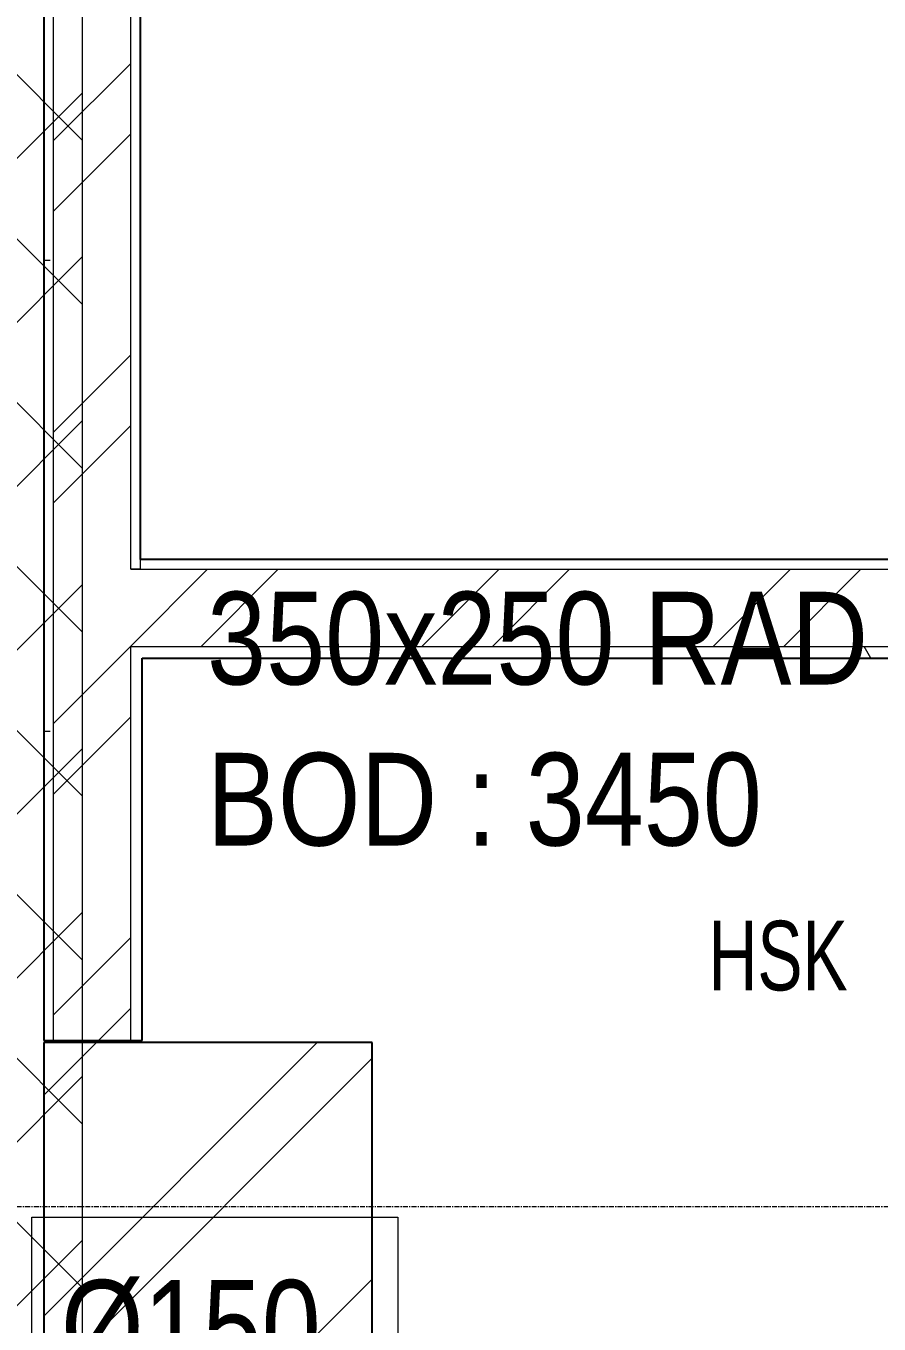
# Model space of a CAD drawing. Header units: inches. Extents: x -83664 to 20107, y -47222 to 19398.
# Drawn here: x -27444 to -25235, y -10068 to -6708 of the extents above; entities that cross this region are included whole.
import ezdxf

# ---------------------------------------------------------------- set-up
doc = ezdxf.new("R2010")
doc.units = ezdxf.units.IN
doc.header["$MEASUREMENT"] = 0
doc.linetypes.add('Grid Line', pattern=[22.225, 12.7, -3.175, 3.175, -3.175])
doc.layers.add('A-DETL', color=7, linetype='Continuous', lineweight=18, true_color=0x00a600)
doc.layers.add('FF ROOM TAG_dwg', color=7, linetype='Continuous', lineweight=9, true_color=0x767676)
for name, color, linetype, lineweight in [('A-DETL-GENF', 7, 'Continuous', 9), ('A-WALL', 7, 'Continuous', 9), ('A-WALL-PATT', 7, 'Continuous', 25), ('G-ANNO-TEXT', 7, 'Continuous', 9), ('M-HVAC-DUCT-IDEN', 7, 'Continuous', 18), ('ROOM TAG', 7, 'Continuous', 9), ('S-GRID', 7, 'Continuous', 9)]:
    doc.layers.add(name, color=color, linetype=linetype, lineweight=lineweight)
doc.styles.add('Arial Narrow_20', font='ARIALN.TTF', dxfattribs={"width": 0.85, "height": 4572})
doc.styles.add('Arial Narrow_21', font='ARIALN.TTF', dxfattribs={"height": 240})
pattern_1 = [(45, (0, 0), (-377.1708, 377.1708), []), (45, (0, 571.5), (-377.1708, 377.1708), [])]
pattern_2 = [(0, (0, 0), (1219.2, 304.8), [50.292, -864.108, 50.292, -864.108, -4876.8]), (0, (0, 0), (1219.2, 304.8), [-1828.8, 50.292, -1778.508, 50.292, -864.108, -2133.6]), (0, (0, 0), (1219.2, 304.8), [-4572, 50.292, -559.308, 50.292, -1473.708]), (120, (457.2, 152.4), (-873.56454, 903.4582), [50.292, -864.108, 50.292, -864.108, -4876.8]), (120, (457.2, 152.4), (-873.56454, 903.4582), [-1828.8, 50.292, -1778.508, 50.292, -864.108, -2133.6]), (120, (457.2, 152.4), (-873.56454, 903.4582), [-4572, 50.292, -559.308, 50.292, -1473.708]), (240, (609.6, 762), (-345.63546, -1208.2582), [50.292, -864.108, 50.292, -864.108, -4876.8]), (240, (609.6, 762), (-345.63546, -1208.2582), [-1828.8, 50.292, -1778.508, 50.292, -864.108, -2133.6]), (240, (609.6, 762), (-345.63546, -1208.2582), [-4572, 50.292, -559.308, 50.292, -1473.708])]

# ---------------------------------------------------------------- blocks, each defined once
blk = doc.blocks.new('SMBZ_Hospital Arch Model_2026_01_29_rvt-1-FIRST FLOOR AC CONDITIONING LAYOUT - PART A')
at = {"layer": 'A-WALL-PATT', "lineweight": 9, "true_color": 0xbbbbbb}
h = blk.add_hatch(dxfattribs=at)
h.set_pattern_fill('FP_13', color=9, style=0, pattern_type=2)
h.set_pattern_definition(pattern_2)
h.paths.add_polyline_path([(124059.4, 90282.7), (124084.4, 90282.7), (124084.4, 97207.7), (124059.4, 97207.7), (124059.4, 92759.4)])
h = blk.add_hatch(dxfattribs=at)
h.set_pattern_fill('FP_12', color=9, style=0, pattern_type=2)
h.set_pattern_definition(pattern_1)
h.paths.add_polyline_path([(124159.4, 90257.7), (124284.4, 90257.7), (124284.4, 97207.7), (124084.4, 97207.7), (124084.4, 90257.7)])
h = blk.add_hatch(dxfattribs=at)
h.set_pattern_fill('FP_13', color=9, style=0, pattern_type=2)
h.set_pattern_definition(pattern_2)
h.paths.add_polyline_path([(124309.4, 90257.7), (124309.4, 97207.7), (124284.4, 97207.7), (124284.4, 90257.7)])
h = blk.add_hatch(dxfattribs=at)
h.set_pattern_fill('FP_13', color=9, style=0, pattern_type=2)
h.set_pattern_definition(pattern_2)
h.paths.add_polyline_path([(124309.4, 90257.7), (126984.4, 90257.7), (126984.4, 90282.7), (124309.4, 90282.7)])
h.paths.add_polyline_path([(124084.4, 90257.7), (124084.4, 90282.7), (124059.4, 90282.7), (124059.4, 90257.7)])
h = blk.add_hatch(dxfattribs=at)
h.set_pattern_fill('FP_13', color=9, style=0, pattern_type=2)
h.set_pattern_definition(pattern_2)
h.paths.add_polyline_path([(124059.4, 89037.7), (124084.4, 89037.7), (124084.4, 90257.7), (124059.4, 90257.7), (124059.4, 89609.4)])
h = blk.add_hatch(dxfattribs=at)
h.set_pattern_fill('FP_12', color=9, style=0, pattern_type=2)
h.set_pattern_definition(pattern_1)
h.paths.add_polyline_path([(124159.4, 90057.7), (126784.4, 90057.7), (126784.4, 90257.7), (124084.4, 90257.7), (124084.4, 90057.7)])
h = blk.add_hatch(dxfattribs=at)
h.set_pattern_fill('FP_12', color=9, style=0, pattern_type=2)
h.set_pattern_definition(pattern_1)
h.paths.add_polyline_path([(124284.4, 89037.7), (124284.4, 90057.7), (124084.4, 90057.7), (124084.4, 89037.7), (124212.2, 89037.7)])
h = blk.add_hatch(dxfattribs=at)
h.set_pattern_fill('FP_13', color=9, style=0, pattern_type=2)
h.set_pattern_definition(pattern_2)
h.paths.add_polyline_path([(125003.3, 90027.7), (126754.4, 90027.7), (126754.4, 90057.7), (124284.4, 90057.7), (124284.4, 90027.7), (124314.4, 90027.7)])
h = blk.add_hatch(dxfattribs=at)
h.set_pattern_fill('FP_12', color=9, style=0, pattern_type=2)
h.set_pattern_definition(pattern_1)
h.paths.add_polyline_path([(124684.4, 88182.7), (124909.4, 88182.7), (124909.4, 89032.7), (124059.4, 89032.7), (124059.4, 88182.7), (124607.8, 88182.7)])
at = {"layer": 'A-WALL', "color": 9, "lineweight": 25, "true_color": 0xbbbbbb}
for p, q in [((124059.4, 97207.7), (124059.4, 90282.7)), ((124309.4, 90282.7), (124309.4, 97182.7)), ((124059.4, 90282.7), (124059.4, 90257.7)), ((126754.4, 90282.7), (124309.4, 90282.7)), ((124059.4, 90257.7), (124059.4, 90027.7)), ((124059.4, 90027.7), (124059.4, 89037.7)), ((124314.4, 90027.7), (126754.4, 90027.7)), ((124314.4, 89037.7), (124314.4, 90027.7)), ((124059.4, 89037.7), (124159.4, 89037.7)), ((124159.4, 89037.7), (124314.4, 89037.7)), ((124159.4, 89032.7), (124059.4, 89032.7)), ((124059.4, 89032.7), (124059.4, 88182.7)), ((124909.4, 89032.7), (124159.4, 89032.7)), ((124909.4, 88182.7), (124909.4, 89032.7))]:
    blk.add_line(p, q, dxfattribs=at)
at = {"layer": 'A-WALL', "color": 9, "true_color": 0xbbbbbb}
for p, q in [((124059.4, 97207.7), (124059.4, 90282.7)), ((124084.4, 90282.7), (124084.4, 97207.7)), ((124284.4, 90282.7), (124284.4, 97207.7)), ((124309.4, 90282.7), (124309.4, 97182.7)), ((124059.4, 90027.7), (124059.4, 90282.7)), ((124084.4, 90257.7), (124084.4, 90282.7)), ((124284.4, 90257.7), (124284.4, 90282.7)), ((124309.4, 90257.7), (124309.4, 90282.7)), ((126754.4, 90282.7), (124309.4, 90282.7)), ((124084.4, 90057.7), (124084.4, 90257.7)), ((124309.4, 90257.7), (124284.4, 90257.7)), ((124284.4, 90257.7), (124309.4, 90257.7)), ((124309.4, 90257.7), (126754.4, 90257.7)), ((124084.4, 90027.7), (124084.4, 90057.7)), ((124284.4, 90057.7), (126754.4, 90057.7)), ((124284.4, 90027.7), (124284.4, 90057.7)), ((124059.4, 90027.7), (124059.4, 89037.7)), ((124084.4, 89037.7), (124084.4, 90027.7)), ((124284.4, 89037.7), (124284.4, 90027.7)), ((124314.4, 90027.7), (126754.4, 90027.7)), ((124314.4, 89037.7), (124314.4, 90027.7)), ((124159.4, 89037.7), (124059.4, 89037.7)), ((124314.4, 89037.7), (124159.4, 89037.7)), ((124059.4, 88182.7), (124059.4, 89032.7)), ((124059.4, 89032.7), (124159.4, 89032.7)), ((124159.4, 89032.7), (124909.4, 89032.7)), ((124909.4, 89032.7), (124909.4, 88182.7))]:
    blk.add_line(p, q, dxfattribs=at)
blk = doc.blocks.new('FF ROOM TAG_dwg-8877209-FIRST FLOOR AC CONDITIONING LAYOUT - PART A')
at = {"layer": 'ROOM TAG', "insert": (1206354, 2152672), "char_height": 4572, "width": 10714.75, "attachment_point": 2, "line_spacing_factor": 0.974696, "style": 'Arial Narrow_20'}
blk.add_mtext('HSK', dxfattribs=at)

msp = doc.modelspace()

# ---------------------------------------------------------------- hatches: boundary and pattern name
at = {"layer": 'A-DETL-GENF', "true_color": 0xff0000}
h = msp.add_hatch(dxfattribs=at)
h.set_pattern_fill('FP_59', color=1, style=0, pattern_type=2)
h.set_pattern_definition([(45, (-151456.65, -98372.2), (-212.13203, 212.13203), []), (135, (-151456.65, -98372.2), (-212.13203, -212.13203), [])])
h.paths.add_polyline_path([(-62993, -37189.5), (-27297.3, -37189.5), (-27297.3, -98.4), (-62993, -98.4), (-62993, -33333)])

# ---------------------------------------------------------------- linework, layer by layer
at = {"layer": 'A-DETL', "color": 1, "lineweight": 9, "true_color": 0xff0000}
msp.add_line((-27297.3, -37189.5), (-27297.3, -98.4), dxfattribs=at)
at = {"layer": 'G-ANNO-TEXT', "flags": 128}
msp.add_lwpolyline([(-27427.9, -9791.8), (-26480.7, -9791.8), (-26480.7, -10775.8), (-27427.9, -10775.8)], close=True, dxfattribs=at)
at = {"layer": 'S-GRID', "color": 254, "linetype": 'Grid Line', "true_color": 0xdcdcdc}
msp.add_line((20106.7, -9764.5), (-81517, -9764.5), dxfattribs=at)

# ---------------------------------------------------------------- block references
at = {"lineweight": 5}
msp.add_blockref('SMBZ_Hospital Arch Model_2026_01_29_rvt-1-FIRST FLOOR AC CONDITIONING LAYOUT - PART A', (-151456.7, -98372.2), dxfattribs=at)
at = {"layer": 'FF ROOM TAG_dwg', "color": 7, "xscale": 0.03937007874015915, "yscale": 0.03937007874015915, "zscale": 0.03937007874015915}
msp.add_blockref('FF ROOM TAG_dwg-8877209-FIRST FLOOR AC CONDITIONING LAYOUT - PART A', (-72990.3, -93775.4), dxfattribs=at)
msp.add_blockref('FF ROOM TAG_dwg-8877209-FIRST FLOOR AC CONDITIONING LAYOUT - PART A', (-72990.3, -93775.4), dxfattribs=at)
msp.add_blockref('FF ROOM TAG_dwg-8877209-FIRST FLOOR AC CONDITIONING LAYOUT - PART A', (-72990.3, -93775.4), dxfattribs=at)
msp.add_blockref('FF ROOM TAG_dwg-8877209-FIRST FLOOR AC CONDITIONING LAYOUT - PART A', (-72990.3, -93775.4), dxfattribs=at)
msp.add_blockref('FF ROOM TAG_dwg-8877209-FIRST FLOOR AC CONDITIONING LAYOUT - PART A', (-72990.3, -93775.4), dxfattribs=at)

# ---------------------------------------------------------------- texts
at = {"layer": 'G-ANNO-TEXT', "insert": (-27352.9, -9954.2), "char_height": 240, "width": 841.772, "attachment_point": 1, "style": 'Arial Narrow_21'}
msp.add_mtext('Ø150', dxfattribs=at)
at = {"layer": 'M-HVAC-DUCT-IDEN', "lineweight": 9, "char_height": 240, "attachment_point": 1, "style": 'Arial Narrow_21'}
for s, insert, width in [('350x250 RAD', (-26974.6, -8172.9), 2152.531), ('BOD : 3450', (-26974.6, -8589.7), 1803.797)]:
    msp.add_mtext(s, dxfattribs=dict(at, insert=insert, width=width))

doc.saveas('drawing.dxf')
